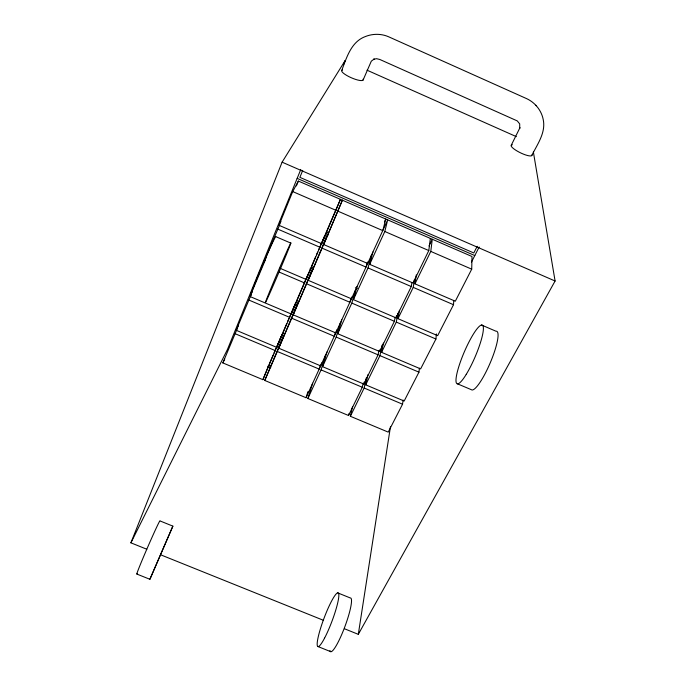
<?xml version="1.0" encoding="UTF-8"?>
<svg xmlns="http://www.w3.org/2000/svg" width="686" height="686" viewBox="0 0 686 686"><rect width="100%" height="100%" fill="white"/><g stroke="black" fill="none" stroke-linecap="round" stroke-linejoin="round"><path stroke-width="1.03" d="M416.299 274.889L414.961 283.841L455.307 301.214L471.719 269.169L472.002 256.504L298.367 181.07L292.716 191.574L278.962 225.291L321.708 243.702L340.453 199.352L326.819 230.899M399.441 310.244L397.974 318.681L437.668 335.643L453.515 304.713L453.763 300.562M383.371 343.043L381.562 352.33L420.621 368.897L435.936 339.021L436.399 333.936M367.842 374.77L365.707 384.837L404.157 401.044L418.949 372.164L419.42 368.185M414.961 283.841L430.782 251.419L432.274 239.243L429.007 245.957M372.944 251.942L369.677 264.35L413.015 283.009L428.801 250.561L430.354 238.411M352.604 406.446L350.366 416.282L388.233 432.12L402.545 404.2L403.119 400.041M397.974 318.681L413.238 287.383L414.455 279.374M344.406 628.736L358.306 634.336L390.454 426.726M357.097 286.431L353.419 299.645L396.054 317.867L411.291 286.551L411.917 282.546M381.562 352.33L396.302 322.094L397.871 313.236M396.054 317.867L396.431 315.757M341.782 319.77L337.718 333.722L379.675 351.524L394.39 321.28L395.102 317.352M365.707 384.837L379.95 355.631L381.991 345.264M379.675 351.524L380.087 349.466M326.973 352.012L322.549 366.658L363.846 384.057L378.072 354.834L378.904 350.692M350.366 416.282L364.146 388.027L366.307 377.917M363.846 384.057L364.283 382.051M312.636 383.217L307.885 398.497L348.548 415.51L362.294 387.256L363.177 383.208M348.548 415.51L348.994 413.555M369.677 264.35L384.812 231.491L387.676 219.872L306.042 397.726L264.753 380.447L283.009 337.229L281.191 336.457L273.988 353.11M353.419 299.645L368.022 267.934L371.332 255.441M368.271 261.443L367.713 263.501L323.681 244.55L342.391 200.201L323.681 244.55M367.362 262.301L366.067 267.094L322.111 248.178L326.776 236.233L324.864 235.409M337.718 333.722L351.824 303.101L355.545 289.818M352.064 296.789L351.489 298.822L308.177 280.308L326.776 236.233M351.06 298.204L349.903 302.286L306.659 283.815L311.693 271.039L309.815 270.233M322.549 366.658L336.174 337.066L340.282 323.037M336.706 329.932L335.823 332.924L293.205 314.84L311.693 271.039M335.471 332.264L334.288 336.269L291.739 318.227L297.115 304.687L295.263 303.898L289.766 316.615M307.885 398.497L321.057 369.891L325.516 355.177M320.396 365.184L319.196 369.102L277.315 351.472L283.009 337.229M321.58 362.945L320.679 365.87L278.739 348.196L297.115 304.687M306.042 397.726L307.963 391.62M136.788 574.036L149.9 579.284L172.872 526.136L160.018 520.931A29.052 0.763 -66.5 0 0 146.898 548.989A29.052 0.763 -66.5 0 0 137.26 573.453M172.872 526.136L149.9 579.284M279.837 268.2L306.239 279.476L324.478 236.404L318.51 250.124M321.708 243.702L326.399 231.859L328.32 232.683M146.795 549.229L130.906 542.832L282.109 162.17L345.195 60.479L343.583 64.441M265.173 260.346L249.927 296.481L291.293 314.025L310.904 267.78M250.896 295.246L236.155 330.258L276.861 347.408L295.263 303.898M291.293 314.025L296.309 301.548M237.099 328.98L222.839 362.911L262.901 379.675L281.191 336.457M276.861 347.408L282.572 333.25L284.398 334.022M262.901 379.675L268.912 364.858L270.704 365.612M300.802 169.451L227.512 349.32L130.906 542.832M341.731 70.469C346.584 57.787 351.086 41.777 365.338 36.564C372.738 33.571 381.287 33.554 388.619 36.778L526.745 98.69C535.063 102.566 541.443 110.42 543.201 119.467C546.065 132.732 537.198 144.472 531.727 155.619M279.768 224.579L264.187 261.512L266.614 256.821M296.386 185.906L298.367 181.07M302.715 170.42L299.885 177.348L473.803 252.963L477.19 246.317M363.134 79.979L371.306 61.174L374.196 59.005L373.759 59.21L376.605 58.696L379.795 59.468L517.278 120.916L519.705 123.909L519.696 128.308L519.971 127.656L511.353 145.046M269.332 363.88L273.139 355.065M283.001 332.273L286.799 323.466M287.648 321.511L288.917 318.578M308.117 274.151L296.695 300.588L298.547 301.377M311.718 265.825L315.534 256.993M316.383 255.029L317.661 252.088M264.753 380.447L277.315 351.472M278.739 348.196L291.739 318.227M293.205 314.84L306.659 283.815M308.177 280.308L322.111 248.178M384.409 221.947L385.746 219.031L382.822 230.633L338.121 211.254M222.839 362.911L224.734 359.07M236.155 330.258L238.445 325.687M249.927 296.481L252.285 291.842M471.445 262.138L479.162 247.02M278.962 225.291L280.951 221.518M358.306 634.336L555.094 281.011L533.374 151.983M318.064 646.589L330.824 651.7M160.696 554.82L323.552 620.35M337.718 592.875L350.237 597.935A28.632 4.596 -69.6 0 1 344.218 628.385A28.632 4.596 -69.6 0 1 329.957 650.585M234.801 333.576L275.446 350.683M321.057 369.891L362.294 387.256M364.146 388.027L402.545 404.2M267.84 366.247L270.79 367.482M281.972 334.897L283.944 335.728M296.318 302.389L298.281 303.221M457.485 383.826L472.028 389.991A31.865 6.431 -66.8 0 0 491.202 360.502A31.865 6.431 -66.8 0 0 495.935 331.201L481.495 325.001M248.529 299.911L289.826 317.421M336.174 337.066L378.072 354.834M379.95 355.631L418.949 372.164M279.339 272.153L304.721 282.992M351.824 303.101L394.39 321.28M396.302 322.094L435.936 339.021M311.298 266.803L313.176 267.617M310.149 268.346L313.099 269.615M355.374 287.717L357.337 288.557M325.473 233.566L328.423 234.835M277.461 228.978L320.139 247.337M368.022 267.934L411.291 286.551M413.238 287.383L453.515 304.713M290.847 243.11A32.362 0.549 -66.9 0 0 272.736 284.115A32.362 0.549 -66.9 0 0 270.961 290.692A32.362 0.549 -66.9 0 0 290.847 243.11L275.952 236.713A32.405 1.063 -66.9 0 0 261.709 267.068A32.405 1.063 -66.9 0 0 250.973 295.52M282.109 162.17L555.094 281.011M297.167 178.36L474.806 255.561M292.716 191.574L336.114 210.388M384.812 231.491L428.801 250.561M430.782 251.419L471.719 269.169M367.01 70.186L516.335 136.634M535.809 105.275L536.263 105.713M531.942 154.95A11.542 2.675 26 0 1 519.216 152.189A11.542 2.675 26 0 1 512.322 144.763M363.091 79.182A11.713 2.744 23.7 0 1 351.095 77.664A11.713 2.744 23.7 0 1 342.468 70.023M324.555 638.143A28.658 4.245 -69.4 0 0 338.635 593.579A28.658 4.245 -69.4 0 0 320.834 627.467A28.658 4.245 -69.4 0 0 324.555 638.143M466.248 374.35A31.908 5.942 -66.8 0 0 482.884 325.696A31.908 5.942 -66.8 0 0 459.946 363.16A31.908 5.942 -66.8 0 0 466.248 374.35"/></g></svg>
